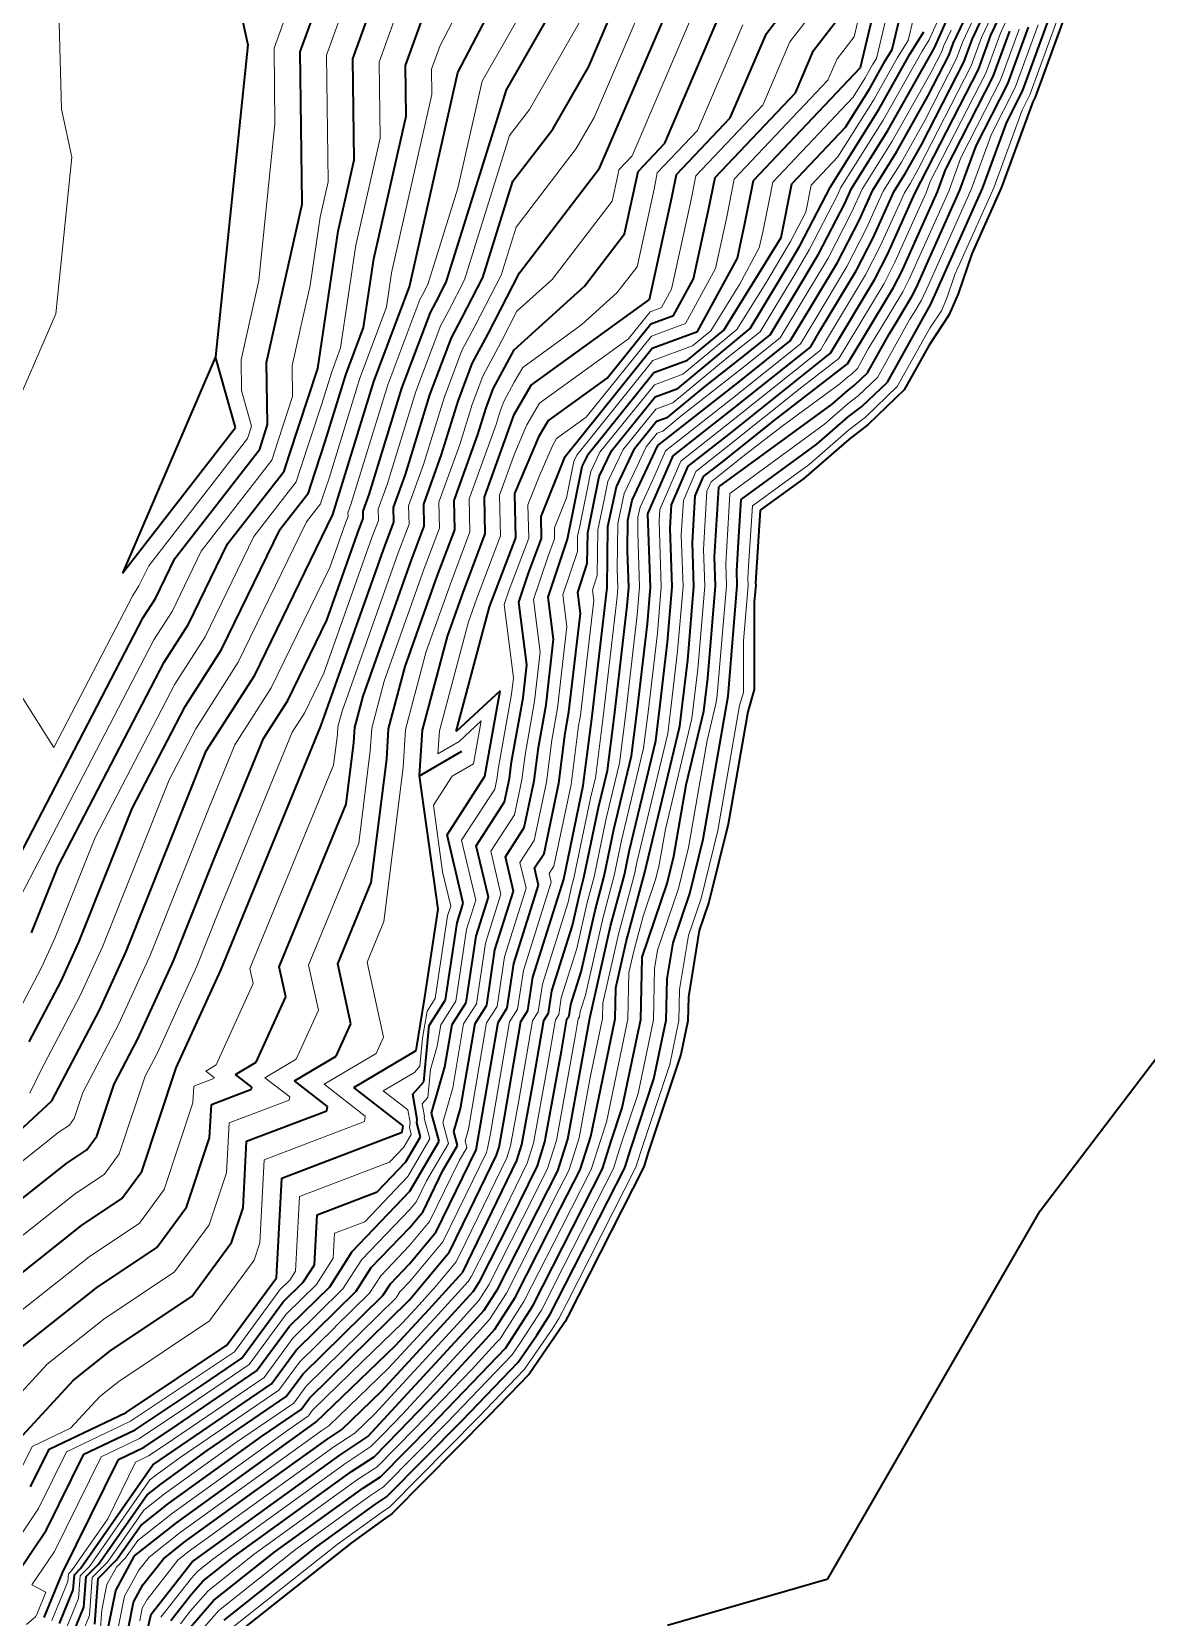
# Model space of a CAD drawing. Header units: millimetres. Extents: x -861324 to 439029, y -308065 to 694685.
# Drawn here: x -607242 to -530214, y -137004 to -27397 of the extents above; entities that cross this region are included whole.
import ezdxf

# ---------------------------------------------------------------- set-up
doc = ezdxf.new("R2010")
doc.units = ezdxf.units.MM
for name, color, linetype, lineweight in [('C-TOPO', 7, 'Continuous', 9), ('C-TOPO-MAJR', 7, 'Continuous', 35), ('C-TOPO-MINR', 7, 'Continuous', 9)]:
    doc.layers.add(name, color=color, linetype=linetype, lineweight=lineweight)

msp = doc.modelspace()

# ---------------------------------------------------------------- linework, layer by layer
at = {"layer": 'C-TOPO', "lineweight": 35}
for p, q in [((-535934, -26542), (-537898, -31929)), ((-538062, -32251), (-540217, -38146)), ((-537898, -31929), (-538062, -32251)), ((-540217, -38146), (-542268, -42742)), ((-542268, -42742), (-543218, -45522)), ((-543218, -45522), (-543863, -46999)), ((-543863, -46999), (-545209, -49057)), ((-545209, -49057), (-546937, -52151)), ((-546937, -52151), (-549442, -54558)), ((-549442, -54558), (-550778, -55581)), ((-550778, -55581), (-553887, -58282)), ((-553887, -58282), (-556890, -60480)), ((-556890, -60480), (-557191, -65156)), ((-557207, -65666), (-557303, -66814)), ((-557191, -65156), (-557212, -65515)), ((-557212, -65515), (-557207, -65666)), ((-557303, -66814), (-557303, -72874)), ((-557303, -72874), (-557760, -74419)), ((-557760, -74419), (-559106, -82187)), ((-537544, -108905), (-515568, -79993)), ((-559106, -82187), (-560439, -87563)), ((-560439, -87563), (-561104, -89518)), ((-561104, -89518), (-561858, -94125)), ((-561858, -94125), (-561892, -95763)), ((-561892, -95763), (-562380, -98101)), ((-562380, -98101), (-564632, -104880)), ((-564632, -104880), (-564949, -105871)), ((-564949, -105871), (-570225, -116249)), ((-552217, -134349), (-537544, -108905)), ((-570521, -116773), (-572867, -120200)), ((-570381, -116555), (-570521, -116773)), ((-570225, -116249), (-570381, -116555)), ((-572867, -120200), (-575644, -123088)), ((-575644, -123088), (-582344, -129860)), ((-582789, -130154), (-585137, -131849)), ((-582344, -129860), (-582789, -130154)), ((-585137, -131849), (-593309, -138342)), ((-563298, -137548), (-552217, -134349))]:
    msp.add_line(p, q, dxfattribs=at)
at = {"layer": 'C-TOPO-MAJR'}
for p, q in [((-588682, -28783), (-585181, -19090)), ((-593750, -21697), (-592313, -28303)), ((-577790, -30223), (-573417, -21851)), ((-556472, -27510), (-551760, -21429)), ((-540949, -27645), (-537926, -21233)), ((-585051, -29263), (-582702, -22760)), ((-574440, -31411), (-569501, -22788)), ((-568749, -29812), (-566244, -23968)), ((-549957, -29870), (-548412, -23321)), ((-542252, -27932), (-540237, -23657)), ((-567997, -36837), (-562986, -25149)), ((-553214, -28690), (-550858, -25650)), ((-547768, -28634), (-546995, -25359)), ((-544857, -28504), (-543666, -25856)), ((-543554, -28218), (-542547, -26081)), ((-581421, -29743), (-580246, -26492)), ((-563487, -35095), (-559729, -26329)), ((-546557, -28960), (-545579, -27397)), ((-540793, -30504), (-539646, -27359)), ((-539777, -31004), (-538344, -27072)), ((-538761, -31504), (-537041, -26786)), ((-592313, -28303), (-594544, -49873)), ((-558977, -33354), (-556472, -27510)), ((-543841, -29004), (-543554, -28218)), ((-542825, -29504), (-542252, -27932)), ((-541809, -30004), (-540949, -27645)), ((-588547, -39209), (-588682, -28783)), ((-584961, -36258), (-585051, -29263)), ((-554467, -31612), (-553214, -28690)), ((-549331, -31323), (-548257, -29415)), ((-548705, -32775), (-546557, -28960)), ((-548257, -29415), (-547768, -28634)), ((-548079, -34227), (-544857, -28504)), ((-545753, -35224), (-542825, -29504)), ((-545305, -31864), (-543841, -29004)), ((-581375, -33241), (-581421, -29743)), ((-581133, -45032), (-577790, -30223)), ((-571218, -34124), (-568749, -29812)), ((-557361, -37691), (-549957, -29870)), ((-546202, -38583), (-541809, -30004)), ((-544088, -36938), (-540793, -30504)), ((-578599, -44711), (-574440, -31411)), ((-560020, -37477), (-554467, -31612)), ((-551000, -33994), (-549331, -31323)), ((-541973, -35294), (-539777, -31004)), ((-539859, -33649), (-538761, -31504)), ((-552043, -38118), (-548705, -32775)), ((-547453, -35679), (-545305, -31864)), ((-583602, -43106), (-581375, -33241)), ((-562679, -37264), (-558977, -33354)), ((-541538, -38242), (-539859, -33649)), ((-573986, -37739), (-571218, -34124)), ((-554702, -37904), (-551000, -33994)), ((-550582, -38234), (-548079, -34227)), ((-565338, -37051), (-563487, -35095)), ((-549122, -38350), (-547453, -35679)), ((-546827, -37131), (-545753, -35224)), ((-543093, -38356), (-541973, -35294)), ((-586071, -41179), (-584961, -36258)), ((-573531, -44068), (-567997, -36837)), ((-565485, -37793), (-565338, -37051)), ((-562974, -38749), (-562679, -37264)), ((-547662, -38467), (-546827, -37131)), ((-544647, -38470), (-544088, -36938)), ((-576065, -44389), (-573986, -37739)), ((-566272, -41376), (-565485, -37793)), ((-560462, -39705), (-560020, -37477)), ((-557950, -40661), (-557361, -37691)), ((-555439, -41617), (-554702, -37904)), ((-554147, -42194), (-552043, -38118)), ((-551052, -39277), (-550582, -38234)), ((-550061, -40437), (-549122, -38350)), ((-545471, -43684), (-543093, -38356)), ((-545106, -46235), (-541538, -38242)), ((-591010, -50272), (-588557, -39312)), ((-588557, -39312), (-588547, -39209)), ((-564548, -45915), (-562974, -38749)), ((-552856, -42771), (-551052, -39277)), ((-549070, -41597), (-547662, -38467)), ((-548079, -42756), (-546202, -38583)), ((-545836, -41134), (-544647, -38470)), ((-561512, -44482), (-560462, -39705)), ((-551564, -43349), (-550061, -40437)), ((-587477, -50671), (-586071, -41179)), ((-569040, -44992), (-566272, -41376)), ((-559409, -48027), (-555439, -41617)), ((-558475, -43050), (-557950, -40661)), ((-550272, -43926), (-549070, -41597)), ((-547088, -43916), (-545836, -41134)), ((-554759, -43217), (-554147, -42194)), ((-584305, -47851), (-583602, -43106)), ((-561225, -48129), (-558475, -43050)), ((-557593, -47924), (-554759, -43217)), ((-554079, -44816), (-552856, -42771)), ((-553399, -46416), (-551564, -43349)), ((-548981, -44503), (-548079, -42756)), ((-546097, -45075), (-545471, -43684)), ((-579325, -46118), (-578599, -44711)), ((-577516, -47205), (-576065, -44389)), ((-575708, -48291), (-573531, -44068)), ((-562886, -47022), (-561512, -44482)), ((-556205, -48347), (-554079, -44816)), ((-552720, -48016), (-550272, -43926)), ((-552040, -49616), (-548981, -44503)), ((-547689, -45080), (-547088, -43916)), ((-583598, -51580), (-581133, -45032)), ((-573900, -49378), (-569040, -44992)), ((-572725, -51837), (-564548, -45915)), ((-549728, -48489), (-547689, -45080)), ((-547417, -47362), (-546398, -45658)), ((-546398, -45658), (-546097, -45075)), ((-581658, -52034), (-579686, -46796)), ((-579686, -46796), (-579325, -46118)), ((-564451, -47596), (-562886, -47022)), ((-554816, -48770), (-553399, -46416)), ((-548110, -51616), (-545106, -46235)), ((-585537, -51125), (-584305, -47851)), ((-578240, -48560), (-577516, -47205)), ((-567462, -51336), (-564451, -47596)), ((-564354, -49277), (-561225, -48129)), ((-562595, -52065), (-557593, -47924)), ((-561910, -50097), (-559409, -48027)), ((-553428, -49193), (-552720, -48016)), ((-547989, -48296), (-547417, -47362)), ((-579719, -52489), (-578240, -48560)), ((-576793, -50324), (-575708, -48291)), ((-570376, -56756), (-564354, -49277)), ((-558689, -53404), (-553428, -49193)), ((-558324, -51578), (-554816, -48770)), ((-557958, -49751), (-556205, -48347)), ((-550871, -50358), (-549728, -48489)), ((-549491, -50987), (-547989, -48296)), ((-594544, -49873), (-600977, -64824)), ((-593160, -54762), (-594544, -49873)), ((-590948, -54537), (-591010, -50272)), ((-577779, -52943), (-576793, -50324)), ((-575347, -52088), (-573900, -49378)), ((-564257, -50958), (-561910, -50097)), ((-560780, -51962), (-557958, -49751)), ((-559055, -55231), (-552040, -49616)), ((-555934, -54267), (-550871, -50358)), ((-589437, -56625), (-587477, -50671)), ((-586956, -55724), (-585537, -51125)), ((-571550, -54296), (-567462, -51336)), ((-568773, -56567), (-564257, -50958)), ((-550370, -51832), (-549491, -50987)), ((-586435, -60776), (-583598, -51580)), ((-583928, -59392), (-581658, -52034)), ((-581421, -58007), (-579719, -52489)), ((-575840, -53398), (-575347, -52088)), ((-573900, -53852), (-572725, -51837)), ((-564160, -52639), (-562595, -52065)), ((-563966, -56000), (-558324, -51578)), ((-563281, -54033), (-560780, -51962)), ((-551930, -53138), (-550839, -52191)), ((-550839, -52191), (-550370, -51832)), ((-549868, -53306), (-548110, -51616)), ((-578914, -56622), (-577779, -52943)), ((-576407, -55237), (-575840, -53398)), ((-567171, -56378), (-564160, -52639)), ((-562917, -56718), (-558689, -53404)), ((-559755, -58868), (-551930, -53138)), ((-550806, -54023), (-549868, -53306)), ((-600977, -64824), (-593160, -54762)), ((-591479, -56265), (-590941, -54560)), ((-590941, -54560), (-590948, -54537)), ((-575960, -59563), (-573900, -53852)), ((-572138, -55304), (-571550, -54296)), ((-565569, -56189), (-564063, -54319)), ((-564063, -54319), (-563281, -54033)), ((-559420, -57058), (-555934, -54267)), ((-552988, -55919), (-550806, -54023)), ((-587936, -58701), (-586956, -55724)), ((-578055, -59805), (-576407, -55237)), ((-573865, -59320), (-572138, -55304)), ((-561867, -57436), (-559055, -55231)), ((-597341, -63812), (-591479, -56265)), ((-589797, -57769), (-589437, -56625)), ((-580150, -60048), (-578914, -56622)), ((-572037, -60902), (-570376, -56756)), ((-569196, -57453), (-568773, -56567)), ((-568015, -58151), (-567171, -56378)), ((-566835, -58848), (-565569, -56189)), ((-565744, -59789), (-563966, -56000)), ((-564653, -60730), (-562917, -56718)), ((-558210, -59742), (-552988, -55919)), ((-593706, -62800), (-589797, -57769)), ((-582245, -60291), (-581421, -58007)), ((-570208, -62484), (-569196, -57453)), ((-563022, -60105), (-561867, -57436)), ((-560818, -58154), (-559420, -57058)), ((-588116, -59273), (-587936, -58701)), ((-568522, -60666), (-568015, -58151)), ((-567431, -61607), (-566835, -58848)), ((-561392, -59480), (-560818, -58154)), ((-560050, -63689), (-559765, -58903)), ((-559765, -58903), (-559763, -58873)), ((-590071, -61788), (-588116, -59273)), ((-584340, -60534), (-583928, -59392)), ((-580114, -61575), (-580150, -60048)), ((-578007, -61842), (-578055, -59805)), ((-575900, -62108), (-575960, -59563)), ((-573793, -62374), (-573865, -59320)), ((-566042, -61168), (-565744, -59789)), ((-563119, -61716), (-563022, -60105)), ((-561585, -62703), (-561392, -59480)), ((-558374, -62283), (-558210, -59742)), ((-591828, -71871), (-586435, -60776)), ((-584630, -61839), (-584328, -61043)), ((-584328, -61043), (-584340, -60534)), ((-582825, -62901), (-582221, -61309)), ((-582221, -61309), (-582245, -60291)), ((-572001, -62429), (-572037, -60902)), ((-568819, -62045), (-568522, -60666)), ((-566066, -63283), (-566042, -61168)), ((-564480, -65787), (-564653, -60730)), ((-594115, -70109), (-590071, -61788)), ((-586844, -68085), (-584630, -61839)), ((-581019, -63964), (-580114, -61575)), ((-579214, -65026), (-578007, -61842)), ((-577409, -66088), (-575900, -62108)), ((-575603, -67151), (-573793, -62374)), ((-572906, -64817), (-572001, -62429)), ((-568844, -64160), (-568819, -62045)), ((-567480, -65837), (-567431, -61607)), ((-562981, -65762), (-563119, -61716)), ((-558516, -64676), (-558374, -62283)), ((-596402, -68348), (-593706, -62800)), ((-587253, -75394), (-582825, -62901)), ((-571542, -66494), (-570208, -62484)), ((-565980, -65812), (-566066, -63283)), ((-561481, -65737), (-561585, -62703)), ((-598689, -66586), (-597341, -63812)), ((-584341, -73333), (-581019, -63964)), ((-569511, -66165), (-568844, -64160)), ((-559982, -65712), (-560050, -63689)), ((-581428, -71272), (-579214, -65026)), ((-573573, -66822), (-572906, -64817)), ((-563300, -69588), (-562981, -65762)), ((-561907, -70838), (-561481, -65737)), ((-560513, -72089), (-559982, -65712)), ((-559120, -73339), (-558482, -65687)), ((-558482, -65687), (-558516, -64676)), ((-599529, -67897), (-598689, -66586)), ((-578516, -69212), (-577409, -66088)), ((-573022, -71174), (-573573, -66822)), ((-571174, -69395), (-571542, -66494)), ((-569327, -67616), (-569511, -66165)), ((-568531, -74890), (-567480, -65837)), ((-566086, -67087), (-565980, -65812)), ((-564693, -68338), (-564480, -65787)), ((-610469, -88939), (-599529, -67897)), ((-577901, -75782), (-575603, -67151)), ((-570116, -74406), (-569327, -67616)), ((-566963, -74632), (-566086, -67087)), ((-598081, -70969), (-596402, -68348)), ((-589540, -73633), (-586844, -68085)), ((-565394, -74373), (-564693, -68338)), ((-596633, -74042), (-594115, -70109)), ((-580239, -75685), (-578516, -69212)), ((-571700, -73922), (-571174, -69395)), ((-563826, -74115), (-563300, -69588)), ((-605421, -85088), (-598081, -70969)), ((-573285, -73437), (-573022, -71174)), ((-562257, -73856), (-561907, -70838)), ((-595184, -77114), (-591828, -71871)), ((-582577, -75588), (-581428, -71272)), ((-560689, -73597), (-560513, -72089)), ((-584915, -75491), (-584341, -73333)), ((-574869, -72953), (-577901, -75782)), ((-575923, -78869), (-574869, -72953)), ((-560829, -83203), (-559120, -73339)), ((-600303, -81101), (-596633, -74042)), ((-591219, -76254), (-589540, -73633)), ((-574075, -77874), (-573285, -73437)), ((-572227, -76880), (-571700, -73922)), ((-570379, -75885), (-570116, -74406)), ((-565787, -77448), (-565394, -74373)), ((-564120, -76421), (-563826, -74115)), ((-562454, -75394), (-562257, -73856)), ((-562002, -79466), (-560787, -74366)), ((-560787, -74366), (-560689, -73597)), ((-594184, -92261), (-587253, -75394)), ((-584980, -76542), (-584915, -75491)), ((-582707, -77689), (-582577, -75588)), ((-569120, -79503), (-568531, -74890)), ((-567454, -78476), (-566963, -74632)), ((-564883, -85593), (-562454, -75394)), ((-594684, -84688), (-591219, -76254)), ((-585513, -80799), (-584980, -76542)), ((-580434, -78837), (-580239, -75685)), ((-570821, -79344), (-570379, -75885)), ((-565942, -84070), (-564120, -76421)), ((-600722, -90978), (-595184, -77114)), ((-583773, -86205), (-582707, -77689)), ((-580434, -78837), (-577509, -77130)), ((-572522, -79186), (-572227, -76880)), ((-567002, -82548), (-565787, -77448)), ((-579154, -88043), (-580434, -78837)), ((-578538, -82906), (-575923, -78869)), ((-574222, -79027), (-574075, -77874)), ((-568061, -81025), (-567454, -78476)), ((-574561, -80644), (-574222, -79027)), ((-573199, -82419), (-572522, -79186)), ((-571837, -84194), (-570821, -79344)), ((-570475, -85970), (-569120, -79503)), ((-562856, -84398), (-562002, -79466)), ((-603992, -90336), (-600303, -81101)), ((-590134, -92044), (-585513, -80799)), ((-576522, -83672), (-574561, -80644)), ((-569077, -85875), (-568061, -81025)), ((-577418, -87628), (-578538, -82906)), ((-574506, -84438), (-573199, -82419)), ((-567679, -85781), (-567002, -82548)), ((-561765, -86976), (-560829, -83203)), ((-575683, -87213), (-576522, -83672)), ((-572491, -85204), (-571837, -84194)), ((-566281, -85687), (-565942, -84070)), ((-563324, -86284), (-562856, -84398)), ((-607261, -89694), (-605421, -85088)), ((-597453, -91619), (-594684, -84688)), ((-573947, -86799), (-574506, -84438)), ((-572211, -86384), (-572491, -85204)), ((-586084, -91827), (-583773, -86205)), ((-573915, -91820), (-572211, -86384)), ((-572606, -92765), (-570475, -85970)), ((-569394, -87057), (-569077, -85875)), ((-568313, -88145), (-567679, -85781)), ((-567233, -89232), (-566281, -85687)), ((-566152, -90320), (-564883, -85593)), ((-565058, -91382), (-563324, -86284)), ((-577845, -88987), (-577418, -87628)), ((-576535, -89931), (-575683, -87213)), ((-575225, -90876), (-573947, -86799)), ((-569876, -89179), (-569394, -87057)), ((-562921, -90374), (-561765, -86976)), ((-580068, -94139), (-579154, -88043)), ((-569276, -92388), (-568313, -88145)), ((-578644, -94322), (-577845, -88987)), ((-571296, -93709), (-569876, -89179)), ((-568677, -95598), (-567233, -89232)), ((-605218, -93036), (-603992, -90336)), ((-577220, -94504), (-576535, -89931)), ((-575797, -94686), (-575225, -90876)), ((-566869, -93483), (-566152, -90320)), ((-563331, -92878), (-562921, -90374)), ((-602563, -95031), (-600722, -90978)), ((-599909, -97026), (-597453, -91619)), ((-589682, -94117), (-590134, -92044)), ((-585181, -95972), (-586084, -91827)), ((-574373, -94869), (-573915, -91820)), ((-565152, -95683), (-565063, -91412)), ((-565063, -91412), (-565058, -91382)), ((-607409, -97213), (-605218, -93036)), ((-597254, -99021), (-594184, -92261)), ((-572949, -95051), (-572606, -92765)), ((-569986, -94653), (-569276, -92388)), ((-563390, -95726), (-563331, -92878)), ((-591729, -98623), (-589682, -94117)), ((-580680, -97828), (-580068, -94139)), ((-571525, -95233), (-571296, -93709)), ((-566914, -95641), (-566869, -93483)), ((-605852, -101301), (-602563, -95031)), ((-579770, -96093), (-578644, -94322)), ((-578185, -96022), (-577220, -94504)), ((-576600, -95952), (-575797, -94686)), ((-575015, -95881), (-574373, -94869)), ((-573431, -95810), (-572949, -95051)), ((-571846, -95739), (-571525, -95233)), ((-570101, -95416), (-569986, -94653)), ((-586204, -98225), (-585181, -95972)), ((-580145, -99994), (-579770, -96093)), ((-578688, -98962), (-578185, -96022)), ((-577606, -101830), (-576600, -95952)), ((-576525, -104698), (-575015, -95881)), ((-574563, -102423), (-573431, -95810)), ((-572601, -100148), (-571846, -95739)), ((-570639, -97873), (-570261, -95669)), ((-570261, -95669), (-570101, -95416)), ((-570194, -103959), (-568677, -95598)), ((-568611, -103774), (-566914, -95641)), ((-566425, -101783), (-565152, -95683)), ((-564239, -99793), (-563390, -95726)), ((-601553, -100161), (-599909, -97026)), ((-593167, -99475), (-591729, -98623)), ((-589080, -99930), (-586204, -98225)), ((-584992, -100384), (-580680, -97828)), ((-571776, -104144), (-570639, -97873)), ((-599643, -106199), (-597254, -99021)), ((-592028, -100355), (-593167, -99475)), ((-579610, -102160), (-578688, -98962)), ((-602748, -103750), (-601553, -100161)), ((-594821, -101561), (-592053, -100506)), ((-592053, -100506), (-592028, -100355)), ((-586803, -101689), (-589080, -99930)), ((-581577, -103022), (-584992, -100384)), ((-580905, -100838), (-580145, -99994)), ((-580594, -102591), (-580905, -100838)), ((-573359, -104329), (-572601, -100148)), ((-565819, -104550), (-564239, -99793)), ((-612092, -107072), (-605852, -101301)), ((-594945, -103862), (-594821, -101561)), ((-586852, -101992), (-586803, -101689)), ((-578067, -103429), (-577606, -101830)), ((-567215, -104162), (-566425, -101783)), ((-592389, -104100), (-586852, -101992)), ((-581651, -103477), (-581577, -103022)), ((-580631, -102819), (-580594, -102591)), ((-580369, -103783), (-580631, -102819)), ((-579088, -104088), (-579610, -102160)), ((-574942, -104514), (-574563, -102423)), ((-603432, -104681), (-602748, -103750)), ((-596538, -108648), (-594945, -103862)), ((-592637, -108704), (-592389, -104100)), ((-589956, -106640), (-581651, -103477)), ((-581383, -105518), (-580369, -103783)), ((-581115, -107558), (-579088, -104088)), ((-577806, -104393), (-578067, -103429)), ((-570890, -106153), (-570194, -103959)), ((-569347, -106080), (-568611, -103774)), ((-604825, -105612), (-603432, -104681)), ((-579285, -110348), (-576525, -104698)), ((-578820, -106128), (-577806, -104393)), ((-576990, -108918), (-575116, -105062)), ((-575116, -105062), (-574942, -104514)), ((-573707, -105426), (-573359, -104329)), ((-572299, -105789), (-571776, -104144)), ((-567804, -106007), (-567215, -104162)), ((-566260, -105933), (-565819, -104550)), ((-615286, -113912), (-604825, -105612)), ((-601012, -108061), (-599643, -106199)), ((-583371, -107598), (-581383, -105518)), ((-580200, -108953), (-578820, -106128)), ((-577455, -113138), (-573707, -105426)), ((-575037, -114306), (-570890, -106153)), ((-574173, -109645), (-572299, -105789)), ((-570718, -108775), (-569347, -106080)), ((-570545, -111398), (-567804, -106007)), ((-570372, -114020), (-566260, -105933)), ((-590328, -113545), (-589956, -106640)), ((-603797, -109922), (-601012, -108061)), ((-587523, -109180), (-583371, -107598)), ((-585091, -111720), (-581115, -107558)), ((-598591, -111440), (-596538, -108648)), ((-593433, -111096), (-592637, -108704)), ((-587709, -112632), (-587523, -109180)), ((-581122, -110061), (-580200, -108953)), ((-578370, -111743), (-576990, -108918)), ((-573827, -114890), (-570718, -108775)), ((-611643, -116147), (-603797, -109922)), ((-583773, -112835), (-581122, -110061)), ((-581130, -112563), (-579285, -110348)), ((-576246, -113722), (-574173, -109645)), ((-602770, -114232), (-598591, -111440)), ((-596171, -114820), (-593433, -111096)), ((-586651, -114153), (-585091, -111720)), ((-581137, -115065), (-578370, -111743)), ((-572618, -115475), (-570545, -111398)), ((-588490, -113849), (-587709, -112632)), ((-584813, -114457), (-583773, -112835)), ((-582455, -113950), (-581130, -112563)), ((-593750, -118199), (-590328, -113545)), ((-589873, -115208), (-588490, -113849)), ((-582975, -114761), (-582455, -113950)), ((-579808, -115731), (-577455, -113138)), ((-576717, -114454), (-576246, -113722)), ((-608000, -118382), (-602770, -114232)), ((-601742, -118542), (-596171, -114820)), ((-589419, -116871), (-586651, -114153)), ((-588964, -118534), (-584813, -114457)), ((-588510, -120197), (-582975, -114761)), ((-588055, -121860), (-581137, -115065)), ((-578480, -116397), (-576717, -114454)), ((-575979, -115770), (-575037, -114306)), ((-575240, -117087), (-573827, -114890)), ((-571409, -116059), (-570372, -114020)), ((-592725, -119087), (-589873, -115208)), ((-582097, -118214), (-579808, -115731)), ((-577152, -117063), (-575979, -115770)), ((-574485, -118377), (-572618, -115475)), ((-572342, -117510), (-571409, -116059)), ((-591700, -119974), (-589419, -116871)), ((-584018, -124512), (-577152, -117063)), ((-583058, -121363), (-578480, -116397)), ((-575823, -117729), (-575240, -117087)), ((-600714, -122852), (-593750, -118199)), ((-587600, -123523), (-582097, -118214)), ((-579236, -121431), (-575823, -117729)), ((-573617, -119372), (-572342, -117510)), ((-604357, -120617), (-601742, -118542)), ((-595456, -120951), (-592725, -119087)), ((-590675, -120861), (-588964, -118534)), ((-579668, -123772), (-574500, -118399)), ((-577493, -123402), (-573617, -119372)), ((-574500, -118399), (-574485, -118377)), ((-597161, -123702), (-591700, -119974)), ((-589650, -121749), (-588510, -120197)), ((-608414, -125022), (-604357, -120617)), ((-600098, -124053), (-595456, -120951)), ((-598866, -126454), (-590675, -120861)), ((-585809, -124018), (-583058, -121363)), ((-581843, -124142), (-579236, -121431)), ((-595111, -125477), (-589650, -121749)), ((-591355, -124500), (-588625, -122636)), ((-588625, -122636), (-588055, -121860)), ((-606027, -125380), (-600714, -122852)), ((-599482, -125253), (-597161, -123702)), ((-597244, -130477), (-587600, -123523)), ((-583148, -127290), (-579668, -123772)), ((-582713, -128679), (-577493, -123402)), ((-603640, -125738), (-600098, -124053)), ((-597785, -129136), (-591355, -124500)), ((-591882, -128341), (-586778, -124657)), ((-586778, -124657), (-585809, -124018)), ((-585955, -125790), (-584018, -124512)), ((-583583, -125901), (-581843, -124142)), ((-607316, -127994), (-606027, -125380)), ((-606217, -130966), (-603640, -125738)), ((-601253, -126096), (-599482, -125253)), ((-598325, -127795), (-595111, -125477)), ((-596164, -133160), (-585955, -125790)), ((-585133, -126924), (-583583, -125901)), ((-605118, -133938), (-601253, -126096)), ((-603871, -133640), (-598866, -126454)), ((-593300, -132819), (-585133, -126924)), ((-599286, -128551), (-598325, -127795)), ((-590435, -132479), (-584311, -128057)), ((-584311, -128057), (-583148, -127290)), ((-602623, -133342), (-599286, -128551)), ((-599707, -130648), (-597785, -129136)), ((-596704, -131818), (-591882, -128341)), ((-587571, -132138), (-583488, -129190)), ((-583488, -129190), (-582713, -128679)), ((-609329, -135583), (-606217, -130966)), ((-601375, -133044), (-599707, -130648)), ((-600128, -132746), (-597244, -130477)), ((-598146, -132953), (-596704, -131818)), ((-594681, -135852), (-590435, -132479)), ((-593939, -137198), (-587571, -132138)), ((-604296, -134066), (-603871, -133640)), ((-603473, -134195), (-602623, -133342)), ((-602651, -134323), (-601375, -133044)), ((-601430, -135142), (-600128, -132746)), ((-599558, -134763), (-598146, -132953)), ((-598989, -136779), (-596164, -133160)), ((-595422, -134506), (-593300, -132819)), ((-606371, -137013), (-605118, -133938)), ((-604374, -135116), (-604296, -134066)), ((-603630, -136295), (-603473, -134195)), ((-602885, -137474), (-602651, -134323)), ((-600209, -135961), (-599558, -134763)), ((-596228, -135432), (-595422, -134506)), ((-605313, -137423), (-604374, -135116)), ((-602141, -138652), (-601430, -135142)), ((-597632, -137230), (-596228, -135432)), ((-596273, -137681), (-594681, -135852)), ((-604256, -137832), (-603630, -136295)), ((-600565, -137716), (-600209, -135961)), ((-599573, -139206), (-598989, -136779))]:
    msp.add_line(p, q, dxfattribs=at)
at = {"layer": 'C-TOPO-MINR'}
for p, q in [((-586867, -29023), (-583930, -20894)), ((-579018, -28358), (-575375, -21383)), ((-540298, -27502), (-537577, -21731)), ((-605444, -22764), (-605183, -32741)), ((-550408, -27760), (-549120, -22302)), ((-541600, -27788), (-539082, -22445)), ((-590497, -28543), (-588747, -23697)), ((-554843, -28100), (-551309, -23539)), ((-583236, -29503), (-581474, -24626)), ((-568373, -33325), (-564615, -24558)), ((-548862, -29252), (-547703, -24340)), ((-542903, -28075), (-541392, -24869)), ((-572829, -32767), (-569125, -26300)), ((-565742, -35966), (-561358, -25739)), ((-576115, -30817), (-573646, -26506)), ((-561232, -34225), (-558100, -26919)), ((-546673, -28015), (-546287, -26378)), ((-545218, -27951), (-544622, -26626)), ((-544206, -28361), (-543702, -27292)), ((-540285, -30754), (-538995, -27215)), ((-539269, -31254), (-537692, -26929)), ((-538253, -31754), (-536390, -26642)), ((-579606, -29983), (-579018, -28358)), ((-556722, -32483), (-554843, -28100)), ((-551586, -29280), (-550408, -27760)), ((-547407, -29187), (-546673, -28015)), ((-545707, -28732), (-545218, -27951)), ((-544349, -28754), (-544206, -28361)), ((-543333, -29254), (-542903, -28075)), ((-542317, -29754), (-541600, -27788)), ((-541301, -30254), (-540298, -27502)), ((-590430, -33756), (-590497, -28543)), ((-586753, -37767), (-586867, -29023)), ((-583168, -34750), (-583236, -29503)), ((-552212, -30741), (-551586, -29280)), ((-549107, -29643), (-548862, -29252)), ((-549018, -32049), (-547407, -29187)), ((-548392, -33501), (-545707, -28732)), ((-545529, -33544), (-543333, -29254)), ((-545081, -30184), (-544349, -28754)), ((-579583, -31732), (-579606, -29983)), ((-550478, -31932), (-549644, -30596)), ((-549644, -30596), (-549107, -29643)), ((-547766, -34953), (-545081, -30184)), ((-545978, -36903), (-542317, -29754)), ((-545145, -37761), (-541301, -30254)), ((-582368, -44069), (-579583, -31732)), ((-577787, -38221), (-576115, -30817)), ((-558690, -37584), (-552212, -30741)), ((-543030, -36116), (-540285, -30754)), ((-540916, -34471), (-539269, -31254)), ((-538802, -32826), (-538253, -31754)), ((-605183, -32741), (-604461, -36060)), ((-574213, -34575), (-572829, -32767)), ((-561349, -37371), (-556722, -32483)), ((-556031, -37798), (-550478, -31932)), ((-551521, -36056), (-549018, -32049)), ((-540761, -38185), (-538802, -32826)), ((-591551, -44593), (-590430, -33756)), ((-569608, -35480), (-568373, -33325)), ((-551313, -38176), (-548392, -33501)), ((-547140, -36405), (-545529, -33544)), ((-584837, -42142), (-583168, -34750)), ((-577332, -44550), (-574213, -34575)), ((-564008, -37157), (-561232, -34225)), ((-549852, -38292), (-547766, -34953)), ((-542315, -38299), (-540916, -34471)), ((-604461, -36060), (-605582, -46896)), ((-573758, -40904), (-569608, -35480)), ((-566667, -36944), (-565742, -35966)), ((-553372, -38011), (-551521, -36056)), ((-543870, -38413), (-543030, -36116)), ((-566741, -37315), (-566667, -36944)), ((-564229, -38271), (-564008, -37157)), ((-548392, -38409), (-547140, -36405)), ((-546515, -37857), (-545978, -36903)), ((-587306, -40216), (-586753, -37767)), ((-579866, -44871), (-577787, -38221)), ((-567135, -39107), (-566741, -37315)), ((-565410, -43646), (-564229, -38271)), ((-561718, -39227), (-561349, -37371)), ((-559206, -40183), (-558690, -37584)), ((-556695, -41139), (-556031, -37798)), ((-553741, -39867), (-553372, -38011)), ((-551547, -38698), (-551313, -38176)), ((-550556, -39857), (-549852, -38292)), ((-546932, -38525), (-546515, -37857)), ((-545424, -38526), (-545145, -37761)), ((-545289, -44960), (-542315, -38299)), ((-543437, -44180), (-540761, -38185)), ((-571285, -44530), (-567135, -39107)), ((-563030, -45199), (-561718, -39227)), ((-553501, -42483), (-551547, -38698)), ((-549565, -41017), (-548392, -38409)), ((-548574, -42176), (-546932, -38525)), ((-546019, -39858), (-545424, -38526)), ((-545654, -42409), (-543870, -38413)), ((-588005, -44939), (-587306, -40216)), ((-559993, -43766), (-559206, -40183)), ((-554793, -41905), (-553741, -39867)), ((-552210, -43060), (-550556, -39857)), ((-547583, -43336), (-546019, -39858)), ((-574798, -44229), (-573758, -40904)), ((-556957, -42333), (-556695, -41139)), ((-550918, -43637), (-549565, -41017)), ((-585891, -49261), (-584837, -42142)), ((-558332, -44873), (-556957, -42333)), ((-556516, -44770), (-555099, -42417)), ((-555099, -42417), (-554793, -41905)), ((-554419, -44016), (-553501, -42483)), ((-549627, -44214), (-548574, -42176)), ((-546592, -44496), (-545654, -42409)), ((-566794, -45453), (-565410, -43646)), ((-562056, -47576), (-559993, -43766)), ((-553739, -45616), (-552210, -43060)), ((-553059, -47216), (-550918, -43637)), ((-548335, -44792), (-547583, -43336)), ((-592777, -50073), (-591551, -44593)), ((-588688, -47991), (-588005, -44939)), ((-582719, -46442), (-582368, -44069)), ((-580229, -45575), (-579866, -44871)), ((-578421, -46662), (-577332, -44550)), ((-576612, -47748), (-574798, -44229)), ((-573715, -46723), (-571285, -44530)), ((-560317, -48078), (-558332, -44873)), ((-558501, -47975), (-556516, -44770)), ((-556899, -48135), (-554419, -44016)), ((-552380, -48816), (-549627, -44214)), ((-550884, -49052), (-548335, -44792)), ((-547043, -45369), (-546592, -44496)), ((-543996, -45816), (-543437, -44180)), ((-582628, -51807), (-580410, -45914)), ((-580410, -45914), (-580229, -45575)), ((-569224, -47646), (-566794, -45453)), ((-563717, -46469), (-563030, -45199)), ((-555510, -48558), (-553739, -45616)), ((-548573, -47925), (-547043, -45369)), ((-546262, -46798), (-545752, -45946)), ((-545752, -45946), (-545601, -45655)), ((-545601, -45655), (-545289, -44960)), ((-544375, -46684), (-543996, -45816)), ((-605582, -46896), (-608814, -54408)), ((-584567, -51352), (-582719, -46442)), ((-578963, -47678), (-578421, -46662)), ((-574804, -48834), (-573715, -46723)), ((-566005, -48625), (-564500, -46756)), ((-564500, -46756), (-563717, -46469)), ((-546547, -47266), (-546262, -46798)), ((-545167, -47895), (-544375, -46684)), ((-589244, -50471), (-588691, -48004)), ((-580688, -52262), (-578963, -47678)), ((-577517, -49442), (-576612, -47748)), ((-573312, -50607), (-569224, -47646)), ((-564403, -48437), (-562056, -47576)), ((-562253, -51081), (-558501, -47975)), ((-561567, -49113), (-560317, -48078)), ((-557776, -48837), (-556899, -48135)), ((-554122, -48981), (-553059, -47216)), ((-549430, -49327), (-548573, -47925)), ((-548801, -51302), (-546547, -47266)), ((-547420, -51931), (-545167, -47895)), ((-586507, -50898), (-585891, -49261)), ((-576070, -51206), (-574804, -48834)), ((-572138, -53067), (-566005, -48625)), ((-568919, -54046), (-564403, -48437)), ((-564306, -50117), (-561567, -49113)), ((-559186, -49943), (-557776, -48837)), ((-558507, -52491), (-554122, -48981)), ((-558141, -50664), (-555510, -48558)), ((-552734, -49404), (-552380, -48816)), ((-551456, -49987), (-550884, -49052)), ((-592746, -52205), (-592777, -50073)), ((-578749, -52716), (-577517, -49442)), ((-569574, -56661), (-564306, -50117)), ((-562938, -53049), (-559186, -49943)), ((-558872, -54318), (-552734, -49404)), ((-553987, -51942), (-551456, -49987)), ((-550181, -50672), (-549430, -49327)), ((-589212, -52624), (-589244, -50471)), ((-587216, -53197), (-586507, -50898)), ((-586696, -58250), (-584567, -51352)), ((-576809, -53171), (-576070, -51206)), ((-573900, -51615), (-573312, -50607)), ((-564209, -51798), (-562253, -51081)), ((-562373, -53981), (-558141, -50664)), ((-551400, -51748), (-550855, -51274)), ((-550855, -51274), (-550621, -51095)), ((-550621, -51095), (-550181, -50672)), ((-550119, -52569), (-548801, -51302)), ((-592050, -54661), (-592746, -52205)), ((-585182, -60084), (-582628, -51807)), ((-582675, -58699), (-580688, -52262)), ((-574623, -52970), (-573900, -51615)), ((-567972, -56473), (-564209, -51798)), ((-563442, -56359), (-558507, -52491)), ((-559238, -56144), (-553987, -51942)), ((-555380, -54662), (-551400, -51748)), ((-550822, -53107), (-550119, -52569)), ((-549618, -54043), (-547420, -51931)), ((-590187, -55587), (-589212, -52624)), ((-588686, -57663), (-587216, -53197)), ((-580168, -57314), (-578749, -52716)), ((-577661, -55930), (-576809, -53171)), ((-575153, -54545), (-574870, -53625)), ((-574870, -53625), (-574623, -52970)), ((-573019, -54578), (-572138, -53067)), ((-566370, -56284), (-564112, -53479)), ((-564112, -53479), (-562938, -53049)), ((-552459, -54528), (-550822, -53107)), ((-592319, -55514), (-592050, -54661)), ((-577007, -59684), (-575153, -54545)), ((-573882, -56586), (-573019, -54578)), ((-570963, -55526), (-568919, -54046)), ((-563624, -55016), (-562373, -53981)), ((-562392, -57077), (-558872, -54318)), ((-558986, -59308), (-552459, -54528)), ((-557881, -56593), (-555380, -54662)), ((-550790, -54940), (-549618, -54043)), ((-599159, -64318), (-592319, -55514)), ((-590638, -57017), (-590187, -55587)), ((-571257, -56030), (-570963, -55526)), ((-564767, -56095), (-564015, -55160)), ((-564015, -55160), (-563624, -55016)), ((-553517, -57309), (-550790, -54940)), ((-579102, -59927), (-577661, -55930)), ((-574912, -59441), (-573882, -56586)), ((-572120, -58038), (-571257, -56030)), ((-569786, -57105), (-569574, -56661)), ((-568605, -57802), (-567972, -56473)), ((-567425, -58499), (-566370, -56284)), ((-565401, -57424), (-564767, -56095)), ((-564309, -58365), (-563442, -56359)), ((-561343, -57795), (-559238, -56144)), ((-559603, -57971), (-557881, -56593)), ((-595524, -63306), (-590638, -57017)), ((-588957, -58521), (-588686, -57663)), ((-581198, -60170), (-580168, -57314)), ((-572951, -60111), (-572120, -58038)), ((-570292, -59620), (-569786, -57105)), ((-569365, -61575), (-568605, -57802)), ((-566290, -59319), (-565401, -57424)), ((-563837, -60417), (-562392, -57077)), ((-562207, -59792), (-561343, -57795)), ((-560293, -58512), (-559603, -57971)), ((-557434, -60176), (-553517, -57309)), ((-591888, -62294), (-588957, -58521)), ((-587186, -59739), (-586696, -58250)), ((-583293, -60412), (-582675, -58699)), ((-567679, -59757), (-567425, -58499)), ((-565198, -60259), (-564309, -58365)), ((-560818, -63196), (-560577, -59168)), ((-560577, -59168), (-560293, -58512)), ((-588253, -61282), (-587276, -60025)), ((-587276, -60025), (-587186, -59739)), ((-585388, -60655), (-585182, -60084)), ((-581168, -61442), (-581198, -60170)), ((-579061, -61709), (-579102, -59927)), ((-576954, -61975), (-577007, -59684)), ((-574847, -62241), (-574912, -59441)), ((-572897, -62402), (-572951, -60111)), ((-571122, -61693), (-570292, -59620)), ((-568125, -61826), (-567679, -59757)), ((-566736, -61388), (-566290, -59319)), ((-565347, -60949), (-565198, -60259)), ((-562352, -62210), (-562207, -59792)), ((-559069, -60593), (-558986, -59308)), ((-557678, -63973), (-557434, -60176)), ((-592971, -70990), (-588253, -61282)), ((-586640, -64431), (-585533, -61308)), ((-585533, -61308), (-585382, -60910)), ((-585382, -60910), (-585388, -60655)), ((-583727, -62370), (-583275, -61176)), ((-583275, -61176), (-583293, -60412)), ((-565359, -62007), (-565347, -60949)), ((-563886, -61223), (-563837, -60417)), ((-563731, -65775), (-563886, -61223)), ((-559283, -64183), (-559069, -60593)), ((-595259, -69228), (-591888, -62294)), ((-587049, -71740), (-583727, -62370)), ((-581922, -63432), (-581168, -61442)), ((-580117, -64495), (-579061, -61709)), ((-578311, -65557), (-576954, -61975)), ((-576506, -66619), (-574847, -62241)), ((-574255, -65984), (-572897, -62402)), ((-571557, -63651), (-571105, -62457)), ((-571105, -62457), (-571122, -61693)), ((-569526, -63322), (-569514, -62265)), ((-569514, -62265), (-569365, -61575)), ((-568162, -64999), (-568125, -61826)), ((-566773, -64560), (-566736, -61388)), ((-565230, -65799), (-565359, -62007)), ((-562231, -65750), (-562352, -62210)), ((-597546, -67467), (-595524, -63306)), ((-585797, -74364), (-581922, -63432)), ((-570526, -66330), (-569526, -63322)), ((-560731, -65725), (-560818, -63196)), ((-599833, -65705), (-599159, -64318)), ((-590684, -72752), (-586640, -64431)), ((-582885, -72303), (-580117, -64495)), ((-572557, -66658), (-571557, -63651)), ((-566730, -65824), (-566773, -64560)), ((-559232, -65700), (-559283, -64183)), ((-557749, -65169), (-557678, -63973)), ((-613003, -65346), (-605723, -76882)), ((-600253, -66361), (-599833, -65705)), ((-579972, -70242), (-578311, -65557)), ((-568495, -66001), (-568162, -64999)), ((-562603, -70213), (-562231, -65750)), ((-561210, -71463), (-560731, -65725)), ((-559817, -72714), (-559232, -65700)), ((-558051, -69501), (-557732, -65675)), ((-557732, -65675), (-557749, -65169)), ((-605723, -76882), (-600253, -66361)), ((-577060, -68181), (-576506, -66619)), ((-574588, -66986), (-574255, -65984)), ((-572098, -70285), (-572557, -66658)), ((-570251, -68505), (-570526, -66330)), ((-569323, -74648), (-568403, -66726)), ((-568403, -66726), (-568495, -66001)), ((-567747, -74761), (-566783, -66462)), ((-566783, -66462), (-566730, -65824)), ((-565390, -67712), (-565230, -65799)), ((-563997, -68963), (-563731, -65775)), ((-598805, -69433), (-597546, -67467)), ((-573945, -72064), (-574588, -66986)), ((-566178, -74502), (-565390, -67712)), ((-579070, -75733), (-577060, -68181)), ((-570908, -74164), (-570251, -68505)), ((-564610, -74244), (-563997, -68963)), ((-607980, -87081), (-598805, -69433)), ((-597357, -72506), (-595259, -69228)), ((-558051, -73066), (-558051, -69501)), ((-595908, -75578), (-592971, -70990)), ((-581408, -75636), (-579972, -70242)), ((-572492, -73680), (-572098, -70285)), ((-563041, -73985), (-562603, -70213)), ((-588397, -74513), (-587049, -71740)), ((-583746, -75540), (-582885, -72303)), ((-574077, -73195), (-573945, -72064)), ((-561473, -73727), (-561210, -71463)), ((-602862, -83094), (-597357, -72506)), ((-593202, -76684), (-590684, -72752)), ((-574999, -78372), (-574077, -73195)), ((-559904, -73468), (-559817, -72714)), ((-558320, -73974), (-558051, -73066)), ((-589236, -75824), (-588397, -74513)), ((-586084, -75443), (-585797, -74364)), ((-573151, -77377), (-572492, -73680)), ((-571303, -76382), (-570908, -74164)), ((-566620, -77962), (-566178, -74502)), ((-564954, -76935), (-564610, -74244)), ((-563287, -75907), (-563041, -73985)), ((-561620, -74880), (-561473, -73727)), ((-560561, -76402), (-559954, -73853)), ((-559954, -73853), (-559904, -73468)), ((-559816, -82605), (-558320, -73974)), ((-597744, -79108), (-595908, -75578)), ((-586117, -75968), (-586084, -75443)), ((-583844, -77115), (-583746, -75540)), ((-576189, -75041), (-577705, -76456)), ((-576716, -77999), (-576189, -75041)), ((-569971, -79424), (-569455, -75387)), ((-569455, -75387), (-569323, -74648)), ((-568287, -78989), (-567747, -74761)), ((-563442, -82529), (-561620, -74880)), ((-594934, -80901), (-593202, -76684)), ((-594434, -88474), (-589236, -75824)), ((-586383, -78097), (-586117, -75968)), ((-581571, -78263), (-581408, -75636)), ((-579167, -77309), (-579070, -75733)), ((-577705, -76456), (-579167, -77309)), ((-571671, -79265), (-571303, -76382)), ((-565413, -84831), (-563287, -75907)), ((-561843, -83800), (-560561, -76402)), ((-584643, -83502), (-583844, -77115)), ((-573372, -79107), (-573151, -77377)), ((-566472, -83309), (-564954, -76935)), ((-592159, -92153), (-586383, -78097)), ((-582903, -88907), (-581571, -78263)), ((-579486, -80871), (-578178, -78853)), ((-578178, -78853), (-576716, -77999)), ((-575072, -78948), (-574999, -78372)), ((-567531, -81787), (-566620, -77962)), ((-602357, -90657), (-597744, -79108)), ((-577530, -83289), (-575242, -79756)), ((-575242, -79756), (-575072, -78948)), ((-573880, -81532), (-573372, -79107)), ((-572518, -83307), (-571671, -79265)), ((-571156, -85082), (-569971, -79424)), ((-568591, -80264), (-568287, -78989)), ((-599088, -91298), (-594934, -80901)), ((-578846, -85474), (-579486, -80871)), ((-569776, -85922), (-568591, -80264)), ((-575514, -84055), (-573880, -81532)), ((-568378, -85828), (-567531, -81787)), ((-605626, -90015), (-602862, -83094)), ((-576551, -87421), (-577530, -83289)), ((-563870, -84995), (-563442, -82529)), ((-560985, -87321), (-559816, -82605)), ((-588109, -91935), (-584643, -83502)), ((-574815, -87006), (-575514, -84055)), ((-573499, -84821), (-572518, -83307)), ((-566980, -85734), (-566472, -83309)), ((-562544, -86630), (-561843, -83800)), ((-578286, -87835), (-578846, -85474)), ((-573079, -86591), (-573499, -84821)), ((-571483, -85587), (-571156, -85082)), ((-565582, -85640), (-565413, -84831)), ((-564103, -85938), (-563870, -84995)), ((-573261, -92292), (-571343, -86177)), ((-571343, -86177), (-571483, -85587)), ((-570175, -87574), (-569935, -86513)), ((-569935, -86513), (-569776, -85922)), ((-568854, -87601), (-568378, -85828)), ((-567773, -88688), (-566980, -85734)), ((-566692, -89776), (-565582, -85640)), ((-564985, -88528), (-564103, -85938)), ((-577190, -89459), (-576551, -87421)), ((-575880, -90404), (-574815, -87006)), ((-574570, -91348), (-573079, -86591)), ((-571951, -93237), (-570175, -87574)), ((-569576, -90784), (-568854, -87601)), ((-563990, -90878), (-562544, -86630)), ((-561852, -89870), (-560985, -87321)), ((-595818, -91940), (-594434, -88474)), ((-579356, -94231), (-578500, -88515)), ((-578500, -88515), (-578286, -87835)), ((-568976, -93993), (-567773, -88688)), ((-565611, -90863), (-564985, -88528)), ((-584058, -91718), (-582903, -88907)), ((-577932, -94413), (-577190, -89459)), ((-567773, -94541), (-566692, -89776)), ((-562465, -93612), (-561852, -89870)), ((-606545, -92038), (-605626, -90015)), ((-603891, -94033), (-602357, -90657)), ((-576509, -94595), (-575880, -90404)), ((-570641, -94181), (-569576, -90784)), ((-565966, -92426), (-565611, -90863)), ((-564197, -92145), (-563990, -90878)), ((-608187, -95168), (-606545, -92038)), ((-601236, -96028), (-599088, -91298)), ((-598581, -98023), (-595818, -91940)), ((-587432, -95044), (-588109, -91935)), ((-582930, -96900), (-584058, -91718)), ((-575085, -94777), (-574570, -91348)), ((-591933, -93189), (-592159, -92153)), ((-573661, -94960), (-573261, -92292)), ((-566033, -95662), (-565966, -92426)), ((-564271, -95705), (-564197, -92145)), ((-606631, -99257), (-603891, -94033)), ((-594492, -98822), (-591933, -93189)), ((-579919, -95116), (-579356, -94231)), ((-572237, -95142), (-571951, -93237)), ((-570813, -95324), (-570641, -94181)), ((-569331, -95126), (-568976, -93993)), ((-562509, -95748), (-562465, -93612)), ((-588967, -98424), (-587432, -95044)), ((-580225, -96960), (-579919, -95116)), ((-578977, -96058), (-577932, -94413)), ((-577392, -95987), (-576509, -94595)), ((-575808, -95916), (-575085, -94777)), ((-574223, -95846), (-573661, -94960)), ((-572638, -95775), (-572237, -95142)), ((-571054, -95704), (-570813, -95324)), ((-569389, -95507), (-569331, -95126)), ((-567796, -95619), (-567773, -94541)), ((-603703, -100731), (-601236, -96028)), ((-579229, -97527), (-578977, -96058)), ((-578147, -100396), (-577392, -95987)), ((-577065, -103264), (-575808, -95916)), ((-575544, -103561), (-574223, -95846)), ((-573582, -101286), (-572638, -95775)), ((-571620, -99011), (-571054, -95704)), ((-569658, -96735), (-569469, -95633)), ((-569469, -95633), (-569389, -95507)), ((-568644, -99686), (-567796, -95619)), ((-567518, -102779), (-566033, -95662)), ((-565332, -100788), (-564271, -95705)), ((-563145, -98798), (-562509, -95748)), ((-583442, -98027), (-582930, -96900)), ((-580412, -98911), (-580225, -96960)), ((-579690, -99127), (-579229, -97527)), ((-570985, -104051), (-569658, -96735)), ((-599404, -99591), (-598581, -98023)), ((-591123, -99702), (-588967, -98424)), ((-587036, -100157), (-583442, -98027)), ((-607375, -100767), (-606631, -99257)), ((-601195, -104975), (-599404, -99591)), ((-595210, -99248), (-594492, -98822)), ((-594641, -99688), (-595210, -99248)), ((-594654, -99764), (-594641, -99688)), ((-589415, -101022), (-591123, -99702)), ((-582949, -100611), (-580792, -99333)), ((-580792, -99333), (-580412, -98911)), ((-579878, -101077), (-579690, -99127)), ((-572568, -104236), (-571620, -99011)), ((-569402, -103866), (-568644, -99686)), ((-565121, -104744), (-563145, -98798)), ((-604300, -102526), (-603703, -100731)), ((-596100, -101442), (-596038, -100291)), ((-596038, -100291), (-594654, -99764)), ((-584190, -102356), (-587036, -100157)), ((-581241, -101930), (-582949, -100611)), ((-578839, -102795), (-578147, -100396)), ((-566517, -104356), (-565332, -100788)), ((-598090, -107423), (-596100, -101442)), ((-593605, -102831), (-589453, -101249)), ((-589453, -101249), (-589415, -101022)), ((-581085, -102807), (-581241, -101930)), ((-580258, -101499), (-579878, -101077)), ((-580102, -102376), (-580258, -101499)), ((-574150, -104421), (-573582, -101286)), ((-605339, -103456), (-604642, -102991)), ((-604642, -102991), (-604300, -102526)), ((-593791, -106283), (-593605, -102831)), ((-591172, -105370), (-584252, -102735)), ((-584252, -102735), (-584190, -102356)), ((-581141, -103148), (-581085, -102807)), ((-580121, -102490), (-580102, -102376)), ((-579729, -103935), (-580121, -102490)), ((-578447, -104241), (-578839, -102795)), ((-567913, -103968), (-567518, -102779)), ((-610569, -107607), (-605339, -103456)), ((-581517, -104498), (-581010, -103630)), ((-581249, -106538), (-579729, -103935)), ((-581010, -103630), (-581141, -103148)), ((-577296, -104064), (-577065, -103264)), ((-577165, -104546), (-577296, -104064)), ((-575733, -104606), (-575544, -103561)), ((-571595, -105971), (-570985, -104051)), ((-569751, -104963), (-569402, -103866)), ((-568575, -106043), (-567913, -103968)), ((-602222, -106371), (-601195, -104975)), ((-582511, -105538), (-581517, -104498)), ((-579967, -106843), (-578447, -104241)), ((-577672, -105413), (-577165, -104546)), ((-576757, -106808), (-575820, -104880)), ((-575820, -104880), (-575733, -104606)), ((-574412, -105244), (-574150, -104421)), ((-573003, -105607), (-572568, -104236)), ((-570119, -106116), (-569751, -104963)), ((-567032, -105970), (-566517, -104356)), ((-565489, -105897), (-565121, -104744)), ((-594985, -109872), (-593791, -106283)), ((-591482, -111125), (-591172, -105370)), ((-588740, -107910), (-582511, -105538)), ((-579743, -109651), (-577672, -105413)), ((-577223, -111028), (-574412, -105244)), ((-575814, -111392), (-573003, -105607)), ((-572532, -107899), (-571595, -105971)), ((-570804, -107464), (-570119, -106116)), ((-570631, -110087), (-568575, -106043)), ((-570459, -112709), (-567032, -105970)), ((-570286, -115331), (-565489, -105897)), ((-604311, -107767), (-602222, -106371)), ((-584231, -109659), (-581249, -106538)), ((-580658, -108256), (-579967, -106843)), ((-578828, -111046), (-576757, -106808)), ((-613465, -115030), (-604311, -107767)), ((-599801, -109750), (-598090, -107423)), ((-589019, -113089), (-588740, -107910)), ((-581119, -108809), (-580658, -108256)), ((-575641, -114014), (-572532, -107899)), ((-574432, -114598), (-570804, -107464)), ((-584432, -112277), (-581119, -108809)), ((-603283, -112077), (-599801, -109750)), ((-597381, -113130), (-594985, -109872)), ((-586400, -112176), (-586307, -110450)), ((-586307, -110450), (-584231, -109659)), ((-581126, -111312), (-579743, -109651)), ((-573223, -115182), (-570631, -110087)), ((-591880, -112321), (-591482, -111125)), ((-583114, -113392), (-581126, -111312)), ((-581133, -113814), (-578828, -111046)), ((-577913, -112441), (-577223, -111028)), ((-576851, -113430), (-575814, -111392)), ((-609822, -117265), (-603283, -112077)), ((-594961, -116510), (-591880, -112321)), ((-587571, -114001), (-586400, -112176)), ((-585732, -114305), (-584432, -112277)), ((-579296, -114102), (-577913, -112441)), ((-572013, -115767), (-570459, -112709)), ((-602256, -116387), (-597381, -113130)), ((-590101, -114377), (-589409, -113697)), ((-589409, -113697), (-589019, -113089)), ((-583894, -114609), (-583114, -113392)), ((-581796, -114507), (-581133, -113814)), ((-579144, -116064), (-577086, -113796)), ((-577086, -113796), (-576851, -113430)), ((-593238, -118643), (-590101, -114377)), ((-589646, -116040), (-587571, -114001)), ((-589191, -117703), (-585732, -114305)), ((-588282, -121029), (-582056, -114913)), ((-586261, -116934), (-583894, -114609)), ((-582056, -114913), (-581796, -114507)), ((-580473, -115398), (-579296, -114102)), ((-576348, -115112), (-575641, -114014)), ((-575610, -116429), (-574432, -114598)), ((-592213, -119530), (-589646, -116040)), ((-582577, -119788), (-579144, -116064)), ((-581617, -116639), (-580473, -115398)), ((-577816, -116730), (-576348, -115112)), ((-574871, -117745), (-573223, -115182)), ((-573414, -117943), (-572013, -115767)), ((-570804, -116351), (-570286, -115331)), ((-606179, -119500), (-602256, -116387)), ((-601228, -120697), (-594961, -116510)), ((-588737, -119366), (-586275, -116948)), ((-584369, -119294), (-581617, -116639)), ((-583538, -122937), (-577816, -116730)), ((-576487, -117396), (-575610, -116429)), ((-573176, -119859), (-571271, -117076)), ((-571271, -117076), (-570804, -116351)), ((-591188, -120418), (-589191, -117703)), ((-581627, -122971), (-576487, -117396)), ((-576845, -119890), (-575159, -118062)), ((-575159, -118062), (-574871, -117745)), ((-574059, -118885), (-573414, -117943)), ((-594603, -119575), (-593238, -118643)), ((-590163, -121305), (-588737, -119366)), ((-587828, -122692), (-584369, -119294)), ((-578581, -123587), (-574059, -118885)), ((-609560, -123170), (-606179, -119500)), ((-600406, -123452), (-594603, -119575)), ((-598013, -125078), (-591188, -120418)), ((-596308, -122326), (-592213, -119530)), ((-586705, -123771), (-582577, -119788)), ((-580756, -123957), (-576845, -119890)), ((-576406, -123217), (-573176, -119859)), ((-602536, -121735), (-601228, -120697)), ((-596988, -125965), (-590163, -121305)), ((-589138, -122192), (-588282, -121029)), ((-604564, -123937), (-602536, -121735)), ((-599790, -124653), (-596308, -122326)), ((-593233, -124988), (-589138, -122192)), ((-588113, -123080), (-587828, -122692)), ((-604834, -125559), (-600406, -123452)), ((-589478, -124012), (-588113, -123080)), ((-587189, -124090), (-586705, -123771)), ((-584914, -124265), (-583538, -122937)), ((-582931, -124327), (-581627, -122971)), ((-582931, -127984), (-578581, -123587)), ((-582496, -129373), (-576406, -123217)), ((-607221, -125201), (-604564, -123937)), ((-602446, -125917), (-599790, -124653)), ((-597515, -129807), (-589478, -124012)), ((-589741, -125932), (-587189, -124090)), ((-586367, -125224), (-584914, -124265)), ((-583801, -125206), (-582931, -124327)), ((-583366, -126595), (-580756, -123957)), ((-607865, -126508), (-607221, -125201)), ((-606766, -129480), (-604834, -125559)), ((-605668, -132452), (-602446, -125917)), ((-600059, -126275), (-599174, -125853)), ((-599174, -125853), (-598013, -125078)), ((-598596, -127124), (-596988, -125965)), ((-598055, -128465), (-593233, -124988)), ((-596974, -131148), (-589741, -125932)), ((-594023, -130750), (-586367, -125224)), ((-585544, -126357), (-583801, -125206)), ((-601992, -130196), (-600059, -126275)), ((-599076, -127502), (-598596, -127124)), ((-594732, -132989), (-585544, -126357)), ((-584722, -127490), (-583366, -126595)), ((-603247, -133491), (-599076, -127502)), ((-591867, -132649), (-584722, -127490)), ((-583899, -128624), (-582931, -127984)), ((-599497, -129600), (-598055, -128465)), ((-589003, -132308), (-583899, -128624)), ((-611435, -136406), (-606766, -129480)), ((-604495, -133789), (-601992, -130196)), ((-601999, -133193), (-599497, -129600)), ((-599917, -131697), (-597515, -129807)), ((-586139, -131968), (-583077, -129757)), ((-583077, -129757), (-582496, -129373)), ((-599137, -132849), (-596974, -131148)), ((-596434, -132489), (-594023, -130750)), ((-607224, -134761), (-605668, -132452)), ((-600751, -132895), (-599917, -131697)), ((-597155, -133056), (-596434, -132489)), ((-594310, -136525), (-589003, -132308)), ((-593569, -137871), (-586139, -131968)), ((-603885, -134130), (-603247, -133491)), ((-603062, -134259), (-601999, -133193)), ((-602040, -134733), (-601389, -133535)), ((-601389, -133535), (-600751, -132895)), ((-599843, -133754), (-599137, -132849)), ((-599274, -135771), (-597155, -133056)), ((-595793, -133833), (-594732, -132989)), ((-595051, -135179), (-591867, -132649)), ((-606273, -135270), (-607224, -134761)), ((-605842, -137218), (-604746, -134527)), ((-604746, -134527), (-604707, -134002)), ((-604707, -134002), (-604495, -133789)), ((-604002, -135706), (-603885, -134130)), ((-603258, -136884), (-603062, -134259)), ((-602396, -136488), (-602040, -134733)), ((-600820, -135551), (-599843, -133754)), ((-598310, -137005), (-596196, -134296)), ((-596196, -134296), (-595793, -133833)), ((-606899, -136808), (-606273, -135270)), ((-604785, -137627), (-604002, -135706)), ((-601353, -138184), (-600820, -135551)), ((-599599, -136370), (-599274, -135771)), ((-596260, -136568), (-595051, -135179)), ((-607600, -137509), (-606983, -136963)), ((-606983, -136963), (-606899, -136808)), ((-603727, -138037), (-603258, -136884)), ((-602513, -138063), (-602396, -136488)), ((-599777, -137247), (-599599, -136370)), ((-596954, -137456), (-596260, -136568)), ((-595504, -137897), (-594310, -136525))]:
    msp.add_line(p, q, dxfattribs=at)

doc.saveas('drawing.dxf')
